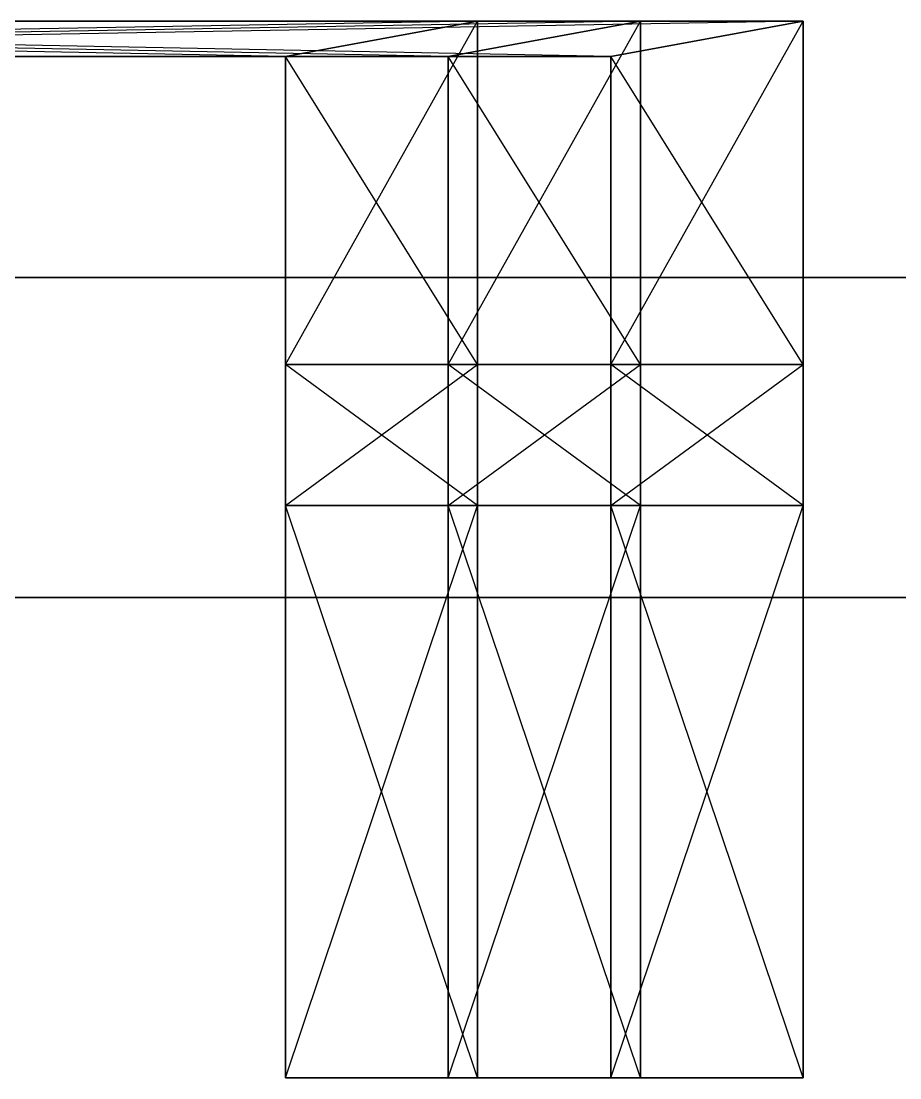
# Model space of a CAD drawing. Extents: x -2 to 217, y -2 to 10.
# Drawn here: x 32.361 to 35.104, y -2 to 1.3 of the extents above; entities that cross this region are included whole.
import ezdxf

# ---------------------------------------------------------------- set-up
doc = ezdxf.new("R2010")
doc.units = 0
doc.layers.add('UB3D', color=1, linetype='CONTINUOUS')

msp = doc.modelspace()

# ---------------------------------------------------------------- linework, layer by layer
at = {"layer": 'UB3D', "color": 254}
for points in [[(33.785667, 1.3001, -70.778665), (33.785667, 1.3001, -71.503665), (27.485667, 1.3001, -70.778665)], [(33.785667, 1.3001, -71.503665), (27.485667, 1.3001, -70.778665), (27.485667, 1.3001, -71.503665)], [(33.185667, 1.190097, -70.778665), (33.785667, 1.3001, -70.778665), (27.485667, 1.190097, -70.778665)], [(33.785667, 1.3001, -70.778665), (27.485667, 1.190097, -70.778665), (27.485667, 1.3001, -70.778665)], [(33.785667, 1.3001, -71.503665), (33.185667, 1.190097, -71.503665), (27.485667, 1.3001, -71.503665)], [(33.185667, 1.190097, -71.503665), (27.485667, 1.3001, -71.503665), (27.485667, 1.190097, -71.503665)], [(33.785667, 1.3001, -67.391999), (33.785667, 1.3001, -68.116999), (27.485667, 1.3001, -67.391999)], [(33.785667, 1.3001, -68.116999), (27.485667, 1.3001, -67.391999), (27.485667, 1.3001, -68.116999)], [(33.185667, 1.190097, -67.391999), (33.785667, 1.3001, -67.391999), (27.485667, 1.190097, -67.391999)], [(33.785667, 1.3001, -67.391999), (27.485667, 1.190097, -67.391999), (27.485667, 1.3001, -67.391999)], [(33.785667, 1.3001, -68.116999), (33.185667, 1.190097, -68.116999), (27.485667, 1.3001, -68.116999)], [(33.185667, 1.190097, -68.116999), (27.485667, 1.3001, -68.116999), (27.485667, 1.190097, -68.116999)], [(34.293667, 1.3001, -33.694665), (34.293667, 1.3001, -34.419665), (27.993667, 1.3001, -33.694665)], [(34.293667, 1.3001, -34.419665), (27.993667, 1.3001, -33.694665), (27.993667, 1.3001, -34.419665)], [(33.693667, 1.190097, -33.694665), (34.293667, 1.3001, -33.694665), (27.993667, 1.190097, -33.694665)], [(34.293667, 1.3001, -33.694665), (27.993667, 1.190097, -33.694665), (27.993667, 1.3001, -33.694665)], [(34.293667, 1.3001, -34.419665), (33.693667, 1.190097, -34.419665), (27.993667, 1.3001, -34.419665)], [(33.693667, 1.190097, -34.419665), (27.993667, 1.3001, -34.419665), (27.993667, 1.190097, -34.419665)], [(34.293667, 1.3001, -30.307999), (34.293667, 1.3001, -31.032999), (27.993667, 1.3001, -30.307999)], [(34.293667, 1.3001, -31.032999), (27.993667, 1.3001, -30.307999), (27.993667, 1.3001, -31.032999)], [(33.693667, 1.190097, -30.307999), (34.293667, 1.3001, -30.307999), (27.993667, 1.190097, -30.307999)], [(34.293667, 1.3001, -30.307999), (27.993667, 1.190097, -30.307999), (27.993667, 1.3001, -30.307999)], [(34.293667, 1.3001, -31.032999), (33.693667, 1.190097, -31.032999), (27.993667, 1.3001, -31.032999)], [(33.693667, 1.190097, -31.032999), (27.993667, 1.3001, -31.032999), (27.993667, 1.190097, -31.032999)], [(34.293667, 1.3001, 5.421335), (34.293667, 1.3001, 4.696335), (27.993667, 1.3001, 5.421335)], [(34.293667, 1.3001, 4.696335), (27.993667, 1.3001, 5.421335), (27.993667, 1.3001, 4.696335)], [(33.693667, 1.190097, 5.421335), (34.293667, 1.3001, 5.421335), (27.993667, 1.190097, 5.421335)], [(34.293667, 1.3001, 5.421335), (27.993667, 1.190097, 5.421335), (27.993667, 1.3001, 5.421335)], [(34.293667, 1.3001, 4.696335), (33.693667, 1.190097, 4.696335), (27.993667, 1.3001, 4.696335)], [(33.693667, 1.190097, 4.696335), (27.993667, 1.3001, 4.696335), (27.993667, 1.190097, 4.696335)], [(34.293667, 1.3001, 8.808001), (34.293667, 1.3001, 8.083001), (27.993667, 1.3001, 8.808001)], [(34.293667, 1.3001, 8.083001), (27.993667, 1.3001, 8.808001), (27.993667, 1.3001, 8.083001)], [(33.693667, 1.190097, 8.808001), (34.293667, 1.3001, 8.808001), (27.993667, 1.190097, 8.808001)], [(34.293667, 1.3001, 8.808001), (27.993667, 1.190097, 8.808001), (27.993667, 1.3001, 8.808001)], [(34.293667, 1.3001, 8.083001), (33.693667, 1.190097, 8.083001), (27.993667, 1.3001, 8.083001)], [(33.693667, 1.190097, 8.083001), (27.993667, 1.3001, 8.083001), (27.993667, 1.190097, 8.083001)], [(34.801667, 1.3001, 44.537335), (34.801667, 1.3001, 43.812335), (28.501667, 1.3001, 44.537335)], [(34.801667, 1.3001, 43.812335), (28.501667, 1.3001, 44.537335), (28.501667, 1.3001, 43.812335)], [(34.201667, 1.190097, 44.537335), (34.801667, 1.3001, 44.537335), (28.501667, 1.190097, 44.537335)], [(34.801667, 1.3001, 44.537335), (28.501667, 1.190097, 44.537335), (28.501667, 1.3001, 44.537335)], [(34.801667, 1.3001, 43.812335), (34.201667, 1.190097, 43.812335), (28.501667, 1.3001, 43.812335)], [(34.201667, 1.190097, 43.812335), (28.501667, 1.3001, 43.812335), (28.501667, 1.190097, 43.812335)], [(34.801667, 1.3001, 47.924001), (34.801667, 1.3001, 47.199001), (28.501667, 1.3001, 47.924001)], [(34.801667, 1.3001, 47.199001), (28.501667, 1.3001, 47.924001), (28.501667, 1.3001, 47.199001)], [(34.201667, 1.190097, 47.924001), (34.801667, 1.3001, 47.924001), (28.501667, 1.190097, 47.924001)], [(34.801667, 1.3001, 47.924001), (28.501667, 1.190097, 47.924001), (28.501667, 1.3001, 47.924001)], [(34.801667, 1.3001, 47.199001), (34.201667, 1.190097, 47.199001), (28.501667, 1.3001, 47.199001)], [(34.201667, 1.190097, 47.199001), (28.501667, 1.3001, 47.199001), (28.501667, 1.190097, 47.199001)], [(33.785667, 0.227569, -70.778665), (33.185667, 1.190097, -70.778665), (33.785667, 1.3001, -70.778665)], [(33.785667, 0.227569, -71.503665), (33.185667, 0.227569, -71.503665), (33.785667, 1.3001, -71.503665)], [(33.185667, 0.227569, -71.503665), (33.785667, 1.3001, -71.503665), (33.185667, 1.190097, -71.503665)], [(33.785667, 0.227569, -67.391999), (33.185667, 1.190097, -67.391999), (33.785667, 1.3001, -67.391999)], [(33.785667, 0.227569, -68.116999), (33.185667, 0.227569, -68.116999), (33.785667, 1.3001, -68.116999)], [(33.185667, 0.227569, -68.116999), (33.785667, 1.3001, -68.116999), (33.185667, 1.190097, -68.116999)], [(34.293667, 0.227569, -33.694665), (33.693667, 1.190097, -33.694665), (34.293667, 1.3001, -33.694665)], [(34.293667, 0.227569, -34.419665), (33.693667, 0.227569, -34.419665), (34.293667, 1.3001, -34.419665)], [(33.693667, 0.227569, -34.419665), (34.293667, 1.3001, -34.419665), (33.693667, 1.190097, -34.419665)], [(34.293667, 0.227569, -30.307999), (33.693667, 1.190097, -30.307999), (34.293667, 1.3001, -30.307999)], [(34.293667, 0.227569, -31.032999), (33.693667, 0.227569, -31.032999), (34.293667, 1.3001, -31.032999)], [(33.693667, 0.227569, -31.032999), (34.293667, 1.3001, -31.032999), (33.693667, 1.190097, -31.032999)], [(34.293667, 0.227569, 5.421335), (33.693667, 1.190097, 5.421335), (34.293667, 1.3001, 5.421335)], [(34.293667, 0.227569, 4.696335), (33.693667, 0.227569, 4.696335), (34.293667, 1.3001, 4.696335)], [(33.693667, 0.227569, 4.696335), (34.293667, 1.3001, 4.696335), (33.693667, 1.190097, 4.696335)], [(34.293667, 0.227569, 8.808001), (33.693667, 1.190097, 8.808001), (34.293667, 1.3001, 8.808001)], [(34.293667, 0.227569, 8.083001), (33.693667, 0.227569, 8.083001), (34.293667, 1.3001, 8.083001)], [(33.693667, 0.227569, 8.083001), (34.293667, 1.3001, 8.083001), (33.693667, 1.190097, 8.083001)], [(33.785667, 0.227569, -70.778665), (33.785667, 0.227569, -71.503665), (33.785667, 1.3001, -70.778665)], [(33.785667, 0.227569, -71.503665), (33.785667, 1.3001, -70.778665), (33.785667, 1.3001, -71.503665)], [(33.785667, 0.227569, -67.391999), (33.785667, 0.227569, -68.116999), (33.785667, 1.3001, -67.391999)], [(33.785667, 0.227569, -68.116999), (33.785667, 1.3001, -67.391999), (33.785667, 1.3001, -68.116999)], [(34.801667, 0.227569, 44.537335), (34.201667, 1.190097, 44.537335), (34.801667, 1.3001, 44.537335)], [(34.801667, 0.227569, 43.812335), (34.201667, 0.227569, 43.812335), (34.801667, 1.3001, 43.812335)], [(34.201667, 0.227569, 43.812335), (34.801667, 1.3001, 43.812335), (34.201667, 1.190097, 43.812335)], [(34.801667, 0.227569, 47.924001), (34.201667, 1.190097, 47.924001), (34.801667, 1.3001, 47.924001)], [(34.801667, 0.227569, 47.199001), (34.201667, 0.227569, 47.199001), (34.801667, 1.3001, 47.199001)], [(34.201667, 0.227569, 47.199001), (34.801667, 1.3001, 47.199001), (34.201667, 1.190097, 47.199001)], [(34.293667, 0.227569, -33.694665), (34.293667, 0.227569, -34.419665), (34.293667, 1.3001, -33.694665)], [(34.293667, 0.227569, -34.419665), (34.293667, 1.3001, -33.694665), (34.293667, 1.3001, -34.419665)], [(34.293667, 0.227569, -30.307999), (34.293667, 0.227569, -31.032999), (34.293667, 1.3001, -30.307999)], [(34.293667, 0.227569, -31.032999), (34.293667, 1.3001, -30.307999), (34.293667, 1.3001, -31.032999)], [(34.293667, 0.227569, 5.421335), (34.293667, 0.227569, 4.696335), (34.293667, 1.3001, 5.421335)], [(34.293667, 0.227569, 4.696335), (34.293667, 1.3001, 5.421335), (34.293667, 1.3001, 4.696335)], [(34.293667, 0.227569, 8.808001), (34.293667, 0.227569, 8.083001), (34.293667, 1.3001, 8.808001)], [(34.293667, 0.227569, 8.083001), (34.293667, 1.3001, 8.808001), (34.293667, 1.3001, 8.083001)], [(34.801667, 0.227569, 44.537335), (34.801667, 0.227569, 43.812335), (34.801667, 1.3001, 44.537335)], [(34.801667, 0.227569, 43.812335), (34.801667, 1.3001, 44.537335), (34.801667, 1.3001, 43.812335)], [(34.801667, 0.227569, 47.924001), (34.801667, 0.227569, 47.199001), (34.801667, 1.3001, 47.924001)], [(34.801667, 0.227569, 47.199001), (34.801667, 1.3001, 47.924001), (34.801667, 1.3001, 47.199001)], [(27.485667, 1.190097, -70.778665), (27.485667, 1.190097, -71.503665), (33.185667, 1.190097, -70.778665)], [(27.485667, 1.190097, -71.503665), (33.185667, 1.190097, -70.778665), (33.185667, 1.190097, -71.503665)], [(27.485667, 1.190097, -67.391999), (27.485667, 1.190097, -68.116999), (33.185667, 1.190097, -67.391999)], [(27.485667, 1.190097, -68.116999), (33.185667, 1.190097, -67.391999), (33.185667, 1.190097, -68.116999)], [(27.993667, 1.190097, -33.694665), (27.993667, 1.190097, -34.419665), (33.693667, 1.190097, -33.694665)], [(27.993667, 1.190097, -34.419665), (33.693667, 1.190097, -33.694665), (33.693667, 1.190097, -34.419665)], [(27.993667, 1.190097, -30.307999), (27.993667, 1.190097, -31.032999), (33.693667, 1.190097, -30.307999)], [(27.993667, 1.190097, -31.032999), (33.693667, 1.190097, -30.307999), (33.693667, 1.190097, -31.032999)], [(27.993667, 1.190097, 5.421335), (27.993667, 1.190097, 4.696335), (33.693667, 1.190097, 5.421335)], [(27.993667, 1.190097, 4.696335), (33.693667, 1.190097, 5.421335), (33.693667, 1.190097, 4.696335)], [(27.993667, 1.190097, 8.808001), (27.993667, 1.190097, 8.083001), (33.693667, 1.190097, 8.808001)], [(27.993667, 1.190097, 8.083001), (33.693667, 1.190097, 8.808001), (33.693667, 1.190097, 8.083001)], [(28.501667, 1.190097, 44.537335), (28.501667, 1.190097, 43.812335), (34.201667, 1.190097, 44.537335)], [(28.501667, 1.190097, 43.812335), (34.201667, 1.190097, 44.537335), (34.201667, 1.190097, 43.812335)], [(28.501667, 1.190097, 47.924001), (28.501667, 1.190097, 47.199001), (34.201667, 1.190097, 47.924001)], [(28.501667, 1.190097, 47.199001), (34.201667, 1.190097, 47.924001), (34.201667, 1.190097, 47.199001)], [(33.185667, 1.190097, -70.778665), (33.185667, 1.190097, -71.503665), (33.185667, 0.227569, -70.778665)], [(33.185667, 1.190097, -71.503665), (33.185667, 0.227569, -70.778665), (33.185667, 0.227569, -71.503665)], [(33.185667, 0.227569, -70.778665), (33.785667, 0.227569, -70.778665), (33.185667, 1.190097, -70.778665)], [(33.185667, 1.190097, -67.391999), (33.185667, 1.190097, -68.116999), (33.185667, 0.227569, -67.391999)], [(33.185667, 1.190097, -68.116999), (33.185667, 0.227569, -67.391999), (33.185667, 0.227569, -68.116999)], [(33.185667, 0.227569, -67.391999), (33.785667, 0.227569, -67.391999), (33.185667, 1.190097, -67.391999)], [(33.693667, 1.190097, -33.694665), (33.693667, 1.190097, -34.419665), (33.693667, 0.227569, -33.694665)], [(33.693667, 1.190097, -34.419665), (33.693667, 0.227569, -33.694665), (33.693667, 0.227569, -34.419665)], [(33.693667, 0.227569, -33.694665), (34.293667, 0.227569, -33.694665), (33.693667, 1.190097, -33.694665)], [(33.693667, 1.190097, -30.307999), (33.693667, 1.190097, -31.032999), (33.693667, 0.227569, -30.307999)], [(33.693667, 1.190097, -31.032999), (33.693667, 0.227569, -30.307999), (33.693667, 0.227569, -31.032999)], [(33.693667, 0.227569, -30.307999), (34.293667, 0.227569, -30.307999), (33.693667, 1.190097, -30.307999)], [(33.693667, 1.190097, 5.421335), (33.693667, 1.190097, 4.696335), (33.693667, 0.227569, 5.421335)], [(33.693667, 1.190097, 4.696335), (33.693667, 0.227569, 5.421335), (33.693667, 0.227569, 4.696335)], [(33.693667, 0.227569, 5.421335), (34.293667, 0.227569, 5.421335), (33.693667, 1.190097, 5.421335)], [(33.693667, 1.190097, 8.808001), (33.693667, 1.190097, 8.083001), (33.693667, 0.227569, 8.808001)], [(33.693667, 1.190097, 8.083001), (33.693667, 0.227569, 8.808001), (33.693667, 0.227569, 8.083001)], [(33.693667, 0.227569, 8.808001), (34.293667, 0.227569, 8.808001), (33.693667, 1.190097, 8.808001)], [(34.201667, 1.190097, 44.537335), (34.201667, 1.190097, 43.812335), (34.201667, 0.227569, 44.537335)], [(34.201667, 1.190097, 43.812335), (34.201667, 0.227569, 44.537335), (34.201667, 0.227569, 43.812335)], [(34.201667, 0.227569, 44.537335), (34.801667, 0.227569, 44.537335), (34.201667, 1.190097, 44.537335)], [(34.201667, 1.190097, 47.924001), (34.201667, 1.190097, 47.199001), (34.201667, 0.227569, 47.924001)], [(34.201667, 1.190097, 47.199001), (34.201667, 0.227569, 47.924001), (34.201667, 0.227569, 47.199001)], [(34.201667, 0.227569, 47.924001), (34.801667, 0.227569, 47.924001), (34.201667, 1.190097, 47.924001)], [(33.185667, 0.227569, -70.778665), (33.185667, 0.227569, -71.503665), (33.185667, -0.212445, -71.041165)], [(33.185667, 0.227569, -71.503665), (33.185667, -0.212445, -71.041165), (33.185667, -0.212445, -71.241165)], [(33.185667, -0.212445, -71.041165), (33.785667, -0.212445, -71.041165), (33.185667, 0.227569, -70.778665)], [(33.785667, -0.212445, -71.041165), (33.185667, 0.227569, -70.778665), (33.785667, 0.227569, -70.778665)], [(33.785667, -0.212445, -71.241165), (33.185667, -0.212445, -71.241165), (33.785667, 0.227569, -71.503665)], [(33.185667, -0.212445, -71.241165), (33.785667, 0.227569, -71.503665), (33.185667, 0.227569, -71.503665)], [(33.185667, 0.227569, -67.391999), (33.185667, 0.227569, -68.116999), (33.185667, -0.212445, -67.654499)], [(33.185667, 0.227569, -68.116999), (33.185667, -0.212445, -67.654499), (33.185667, -0.212445, -67.854499)], [(33.185667, -0.212445, -67.654499), (33.785667, -0.212445, -67.654499), (33.185667, 0.227569, -67.391999)], [(33.785667, -0.212445, -67.654499), (33.185667, 0.227569, -67.391999), (33.785667, 0.227569, -67.391999)], [(33.785667, -0.212445, -67.854499), (33.185667, -0.212445, -67.854499), (33.785667, 0.227569, -68.116999)], [(33.185667, -0.212445, -67.854499), (33.785667, 0.227569, -68.116999), (33.185667, 0.227569, -68.116999)], [(33.693667, 0.227569, -33.694665), (33.693667, 0.227569, -34.419665), (33.693667, -0.212445, -33.957165)], [(33.693667, 0.227569, -34.419665), (33.693667, -0.212445, -33.957165), (33.693667, -0.212445, -34.157165)], [(33.693667, -0.212445, -33.957165), (34.293667, -0.212445, -33.957165), (33.693667, 0.227569, -33.694665)], [(34.293667, -0.212445, -33.957165), (33.693667, 0.227569, -33.694665), (34.293667, 0.227569, -33.694665)], [(34.293667, -0.212445, -34.157165), (33.693667, -0.212445, -34.157165), (34.293667, 0.227569, -34.419665)], [(33.693667, -0.212445, -34.157165), (34.293667, 0.227569, -34.419665), (33.693667, 0.227569, -34.419665)], [(33.693667, 0.227569, -30.307999), (33.693667, 0.227569, -31.032999), (33.693667, -0.212445, -30.570499)], [(33.693667, 0.227569, -31.032999), (33.693667, -0.212445, -30.570499), (33.693667, -0.212445, -30.770499)], [(33.693667, -0.212445, -30.570499), (34.293667, -0.212445, -30.570499), (33.693667, 0.227569, -30.307999)], [(34.293667, -0.212445, -30.570499), (33.693667, 0.227569, -30.307999), (34.293667, 0.227569, -30.307999)], [(34.293667, -0.212445, -30.770499), (33.693667, -0.212445, -30.770499), (34.293667, 0.227569, -31.032999)], [(33.693667, -0.212445, -30.770499), (34.293667, 0.227569, -31.032999), (33.693667, 0.227569, -31.032999)], [(33.693667, 0.227569, 5.421335), (33.693667, 0.227569, 4.696335), (33.693667, -0.212445, 5.158835)], [(33.693667, 0.227569, 4.696335), (33.693667, -0.212445, 5.158835), (33.693667, -0.212445, 4.958835)], [(33.693667, -0.212445, 5.158835), (34.293667, -0.212445, 5.158835), (33.693667, 0.227569, 5.421335)], [(34.293667, -0.212445, 5.158835), (33.693667, 0.227569, 5.421335), (34.293667, 0.227569, 5.421335)], [(34.293667, -0.212445, 4.958835), (33.693667, -0.212445, 4.958835), (34.293667, 0.227569, 4.696335)], [(33.693667, -0.212445, 4.958835), (34.293667, 0.227569, 4.696335), (33.693667, 0.227569, 4.696335)], [(33.693667, 0.227569, 8.808001), (33.693667, 0.227569, 8.083001), (33.693667, -0.212445, 8.545501)], [(33.693667, 0.227569, 8.083001), (33.693667, -0.212445, 8.545501), (33.693667, -0.212445, 8.345501)], [(33.693667, -0.212445, 8.545501), (34.293667, -0.212445, 8.545501), (33.693667, 0.227569, 8.808001)], [(34.293667, -0.212445, 8.545501), (33.693667, 0.227569, 8.808001), (34.293667, 0.227569, 8.808001)], [(34.293667, -0.212445, 8.345501), (33.693667, -0.212445, 8.345501), (34.293667, 0.227569, 8.083001)], [(33.693667, -0.212445, 8.345501), (34.293667, 0.227569, 8.083001), (33.693667, 0.227569, 8.083001)], [(33.785667, -0.212445, -71.041165), (33.785667, -0.212445, -71.241165), (33.785667, 0.227569, -70.778665)], [(33.785667, -0.212445, -71.241165), (33.785667, 0.227569, -70.778665), (33.785667, 0.227569, -71.503665)], [(33.785667, -0.212445, -67.654499), (33.785667, -0.212445, -67.854499), (33.785667, 0.227569, -67.391999)], [(33.785667, -0.212445, -67.854499), (33.785667, 0.227569, -67.391999), (33.785667, 0.227569, -68.116999)], [(34.201667, 0.227569, 44.537335), (34.201667, 0.227569, 43.812335), (34.201667, -0.212445, 44.274835)], [(34.201667, 0.227569, 43.812335), (34.201667, -0.212445, 44.274835), (34.201667, -0.212445, 44.074835)], [(34.201667, -0.212445, 44.274835), (34.801667, -0.212445, 44.274835), (34.201667, 0.227569, 44.537335)], [(34.801667, -0.212445, 44.274835), (34.201667, 0.227569, 44.537335), (34.801667, 0.227569, 44.537335)], [(34.801667, -0.212445, 44.074835), (34.201667, -0.212445, 44.074835), (34.801667, 0.227569, 43.812335)], [(34.201667, -0.212445, 44.074835), (34.801667, 0.227569, 43.812335), (34.201667, 0.227569, 43.812335)], [(34.201667, 0.227569, 47.924001), (34.201667, 0.227569, 47.199001), (34.201667, -0.212445, 47.661501)], [(34.201667, 0.227569, 47.199001), (34.201667, -0.212445, 47.661501), (34.201667, -0.212445, 47.461501)], [(34.201667, -0.212445, 47.661501), (34.801667, -0.212445, 47.661501), (34.201667, 0.227569, 47.924001)], [(34.801667, -0.212445, 47.661501), (34.201667, 0.227569, 47.924001), (34.801667, 0.227569, 47.924001)], [(34.801667, -0.212445, 47.461501), (34.201667, -0.212445, 47.461501), (34.801667, 0.227569, 47.199001)], [(34.201667, -0.212445, 47.461501), (34.801667, 0.227569, 47.199001), (34.201667, 0.227569, 47.199001)], [(34.293667, -0.212445, -33.957165), (34.293667, -0.212445, -34.157165), (34.293667, 0.227569, -33.694665)], [(34.293667, -0.212445, -34.157165), (34.293667, 0.227569, -33.694665), (34.293667, 0.227569, -34.419665)], [(34.293667, -0.212445, -30.570499), (34.293667, -0.212445, -30.770499), (34.293667, 0.227569, -30.307999)], [(34.293667, -0.212445, -30.770499), (34.293667, 0.227569, -30.307999), (34.293667, 0.227569, -31.032999)], [(34.293667, -0.212445, 5.158835), (34.293667, -0.212445, 4.958835), (34.293667, 0.227569, 5.421335)], [(34.293667, -0.212445, 4.958835), (34.293667, 0.227569, 5.421335), (34.293667, 0.227569, 4.696335)], [(34.293667, -0.212445, 8.545501), (34.293667, -0.212445, 8.345501), (34.293667, 0.227569, 8.808001)], [(34.293667, -0.212445, 8.345501), (34.293667, 0.227569, 8.808001), (34.293667, 0.227569, 8.083001)], [(34.801667, -0.212445, 44.274835), (34.801667, -0.212445, 44.074835), (34.801667, 0.227569, 44.537335)], [(34.801667, -0.212445, 44.074835), (34.801667, 0.227569, 44.537335), (34.801667, 0.227569, 43.812335)], [(34.801667, -0.212445, 47.661501), (34.801667, -0.212445, 47.461501), (34.801667, 0.227569, 47.924001)], [(34.801667, -0.212445, 47.461501), (34.801667, 0.227569, 47.924001), (34.801667, 0.227569, 47.199001)], [(33.185667, -0.212445, -71.041165), (33.185667, -0.212445, -71.241165), (33.185667, -2, -71.041165)], [(33.185667, -0.212445, -71.241165), (33.185667, -2, -71.041165), (33.185667, -2, -71.241165)], [(33.185667, -2, -71.041165), (33.785667, -2, -71.041165), (33.185667, -0.212445, -71.041165)], [(33.785667, -2, -71.041165), (33.185667, -0.212445, -71.041165), (33.785667, -0.212445, -71.041165)], [(33.785667, -2, -71.241165), (33.185667, -2, -71.241165), (33.785667, -0.212445, -71.241165)], [(33.185667, -2, -71.241165), (33.785667, -0.212445, -71.241165), (33.185667, -0.212445, -71.241165)], [(33.185667, -0.212445, -67.654499), (33.185667, -0.212445, -67.854499), (33.185667, -2, -67.654499)], [(33.185667, -0.212445, -67.854499), (33.185667, -2, -67.654499), (33.185667, -2, -67.854499)], [(33.185667, -2, -67.654499), (33.785667, -2, -67.654499), (33.185667, -0.212445, -67.654499)], [(33.785667, -2, -67.654499), (33.185667, -0.212445, -67.654499), (33.785667, -0.212445, -67.654499)], [(33.785667, -2, -67.854499), (33.185667, -2, -67.854499), (33.785667, -0.212445, -67.854499)], [(33.185667, -2, -67.854499), (33.785667, -0.212445, -67.854499), (33.185667, -0.212445, -67.854499)], [(33.693667, -0.212445, -33.957165), (33.693667, -0.212445, -34.157165), (33.693667, -2, -33.957165)], [(33.693667, -0.212445, -34.157165), (33.693667, -2, -33.957165), (33.693667, -2, -34.157165)], [(33.693667, -2, -33.957165), (34.293667, -2, -33.957165), (33.693667, -0.212445, -33.957165)], [(34.293667, -2, -33.957165), (33.693667, -0.212445, -33.957165), (34.293667, -0.212445, -33.957165)], [(34.293667, -2, -34.157165), (33.693667, -2, -34.157165), (34.293667, -0.212445, -34.157165)], [(33.693667, -2, -34.157165), (34.293667, -0.212445, -34.157165), (33.693667, -0.212445, -34.157165)], [(33.693667, -0.212445, -30.570499), (33.693667, -0.212445, -30.770499), (33.693667, -2, -30.570499)], [(33.693667, -0.212445, -30.770499), (33.693667, -2, -30.570499), (33.693667, -2, -30.770499)], [(33.693667, -2, -30.570499), (34.293667, -2, -30.570499), (33.693667, -0.212445, -30.570499)], [(34.293667, -2, -30.570499), (33.693667, -0.212445, -30.570499), (34.293667, -0.212445, -30.570499)], [(34.293667, -2, -30.770499), (33.693667, -2, -30.770499), (34.293667, -0.212445, -30.770499)], [(33.693667, -2, -30.770499), (34.293667, -0.212445, -30.770499), (33.693667, -0.212445, -30.770499)], [(33.693667, -0.212445, 5.158835), (33.693667, -0.212445, 4.958835), (33.693667, -2, 5.158835)], [(33.693667, -0.212445, 4.958835), (33.693667, -2, 5.158835), (33.693667, -2, 4.958835)], [(33.693667, -2, 5.158835), (34.293667, -2, 5.158835), (33.693667, -0.212445, 5.158835)], [(34.293667, -2, 5.158835), (33.693667, -0.212445, 5.158835), (34.293667, -0.212445, 5.158835)], [(34.293667, -2, 4.958835), (33.693667, -2, 4.958835), (34.293667, -0.212445, 4.958835)], [(33.693667, -2, 4.958835), (34.293667, -0.212445, 4.958835), (33.693667, -0.212445, 4.958835)], [(33.693667, -0.212445, 8.545501), (33.693667, -0.212445, 8.345501), (33.693667, -2, 8.545501)], [(33.693667, -0.212445, 8.345501), (33.693667, -2, 8.545501), (33.693667, -2, 8.345501)], [(33.693667, -2, 8.545501), (34.293667, -2, 8.545501), (33.693667, -0.212445, 8.545501)], [(34.293667, -2, 8.545501), (33.693667, -0.212445, 8.545501), (34.293667, -0.212445, 8.545501)], [(34.293667, -2, 8.345501), (33.693667, -2, 8.345501), (34.293667, -0.212445, 8.345501)], [(33.693667, -2, 8.345501), (34.293667, -0.212445, 8.345501), (33.693667, -0.212445, 8.345501)], [(33.785667, -2, -71.041165), (33.785667, -2, -71.241165), (33.785667, -0.212445, -71.041165)], [(33.785667, -2, -71.241165), (33.785667, -0.212445, -71.041165), (33.785667, -0.212445, -71.241165)], [(33.785667, -2, -67.654499), (33.785667, -2, -67.854499), (33.785667, -0.212445, -67.654499)], [(33.785667, -2, -67.854499), (33.785667, -0.212445, -67.654499), (33.785667, -0.212445, -67.854499)], [(34.201667, -0.212445, 44.274835), (34.201667, -0.212445, 44.074835), (34.201667, -2, 44.274835)], [(34.201667, -0.212445, 44.074835), (34.201667, -2, 44.274835), (34.201667, -2, 44.074835)], [(34.201667, -2, 44.274835), (34.801667, -2, 44.274835), (34.201667, -0.212445, 44.274835)], [(34.801667, -2, 44.274835), (34.201667, -0.212445, 44.274835), (34.801667, -0.212445, 44.274835)], [(34.801667, -2, 44.074835), (34.201667, -2, 44.074835), (34.801667, -0.212445, 44.074835)], [(34.201667, -2, 44.074835), (34.801667, -0.212445, 44.074835), (34.201667, -0.212445, 44.074835)], [(34.201667, -0.212445, 47.661501), (34.201667, -0.212445, 47.461501), (34.201667, -2, 47.661501)], [(34.201667, -0.212445, 47.461501), (34.201667, -2, 47.661501), (34.201667, -2, 47.461501)], [(34.201667, -2, 47.661501), (34.801667, -2, 47.661501), (34.201667, -0.212445, 47.661501)], [(34.801667, -2, 47.661501), (34.201667, -0.212445, 47.661501), (34.801667, -0.212445, 47.661501)], [(34.801667, -2, 47.461501), (34.201667, -2, 47.461501), (34.801667, -0.212445, 47.461501)], [(34.201667, -2, 47.461501), (34.801667, -0.212445, 47.461501), (34.201667, -0.212445, 47.461501)], [(34.293667, -2, -33.957165), (34.293667, -2, -34.157165), (34.293667, -0.212445, -33.957165)], [(34.293667, -2, -34.157165), (34.293667, -0.212445, -33.957165), (34.293667, -0.212445, -34.157165)], [(34.293667, -2, -30.570499), (34.293667, -2, -30.770499), (34.293667, -0.212445, -30.570499)], [(34.293667, -2, -30.770499), (34.293667, -0.212445, -30.570499), (34.293667, -0.212445, -30.770499)], [(34.293667, -2, 5.158835), (34.293667, -2, 4.958835), (34.293667, -0.212445, 5.158835)], [(34.293667, -2, 4.958835), (34.293667, -0.212445, 5.158835), (34.293667, -0.212445, 4.958835)], [(34.293667, -2, 8.545501), (34.293667, -2, 8.345501), (34.293667, -0.212445, 8.545501)], [(34.293667, -2, 8.345501), (34.293667, -0.212445, 8.545501), (34.293667, -0.212445, 8.345501)], [(34.801667, -2, 44.274835), (34.801667, -2, 44.074835), (34.801667, -0.212445, 44.274835)], [(34.801667, -2, 44.074835), (34.801667, -0.212445, 44.274835), (34.801667, -0.212445, 44.074835)], [(34.801667, -2, 47.661501), (34.801667, -2, 47.461501), (34.801667, -0.212445, 47.661501)], [(34.801667, -2, 47.461501), (34.801667, -0.212445, 47.661501), (34.801667, -0.212445, 47.461501)], [(33.185667, -2, -71.041165), (33.185667, -2, -71.241165), (33.785667, -2, -71.041165)], [(33.185667, -2, -71.241165), (33.785667, -2, -71.041165), (33.785667, -2, -71.241165)], [(33.185667, -2, -67.654499), (33.185667, -2, -67.854499), (33.785667, -2, -67.654499)], [(33.185667, -2, -67.854499), (33.785667, -2, -67.654499), (33.785667, -2, -67.854499)], [(33.693667, -2, -33.957165), (33.693667, -2, -34.157165), (34.293667, -2, -33.957165)], [(33.693667, -2, -34.157165), (34.293667, -2, -33.957165), (34.293667, -2, -34.157165)], [(33.693667, -2, -30.570499), (33.693667, -2, -30.770499), (34.293667, -2, -30.570499)], [(33.693667, -2, -30.770499), (34.293667, -2, -30.570499), (34.293667, -2, -30.770499)], [(33.693667, -2, 5.158835), (33.693667, -2, 4.958835), (34.293667, -2, 5.158835)], [(33.693667, -2, 4.958835), (34.293667, -2, 5.158835), (34.293667, -2, 4.958835)], [(33.693667, -2, 8.545501), (33.693667, -2, 8.345501), (34.293667, -2, 8.545501)], [(33.693667, -2, 8.345501), (34.293667, -2, 8.545501), (34.293667, -2, 8.345501)], [(34.201667, -2, 44.274835), (34.201667, -2, 44.074835), (34.801667, -2, 44.274835)], [(34.201667, -2, 44.074835), (34.801667, -2, 44.274835), (34.801667, -2, 44.074835)], [(34.201667, -2, 47.661501), (34.201667, -2, 47.461501), (34.801667, -2, 47.661501)], [(34.201667, -2, 47.461501), (34.801667, -2, 47.661501), (34.801667, -2, 47.461501)]]:
    msp.add_3dface(points, dxfattribs=at)
at = {"layer": 'UB3D', "color": 94}
for points in [[(-2.286, 0.5, -81.534), (216.662, 0.5, -81.534), (216.662, -0.5, -81.534), (-2.286, -0.5, -81.534)], [(216.662, 0.5, 72.136), (-2.286, 0.5, 72.136), (-2.286, -0.5, 72.136), (216.662, -0.5, 72.136)], [(-2.286, 0.5, 72.136), (-2.286, 0.5, -81.534), (216.662, 0.5, -81.534)], [(-2.286, 0.5, 72.136), (216.662, 0.5, -81.534), (216.662, 0.5, 72.136)], [(-2.286, 0.5, 72.136), (216.662, 0.5, 72.136), (-2.286, 0.5, 72.136)], [(-2.286, -0.5, 72.136), (216.662, -0.5, 72.136), (216.662, -0.5, -81.534)], [(-2.286, -0.5, 72.136), (216.662, -0.5, -81.534), (-2.286, -0.5, -81.534)]]:
    msp.add_3dface(points, dxfattribs=at)

doc.saveas('drawing.dxf')
